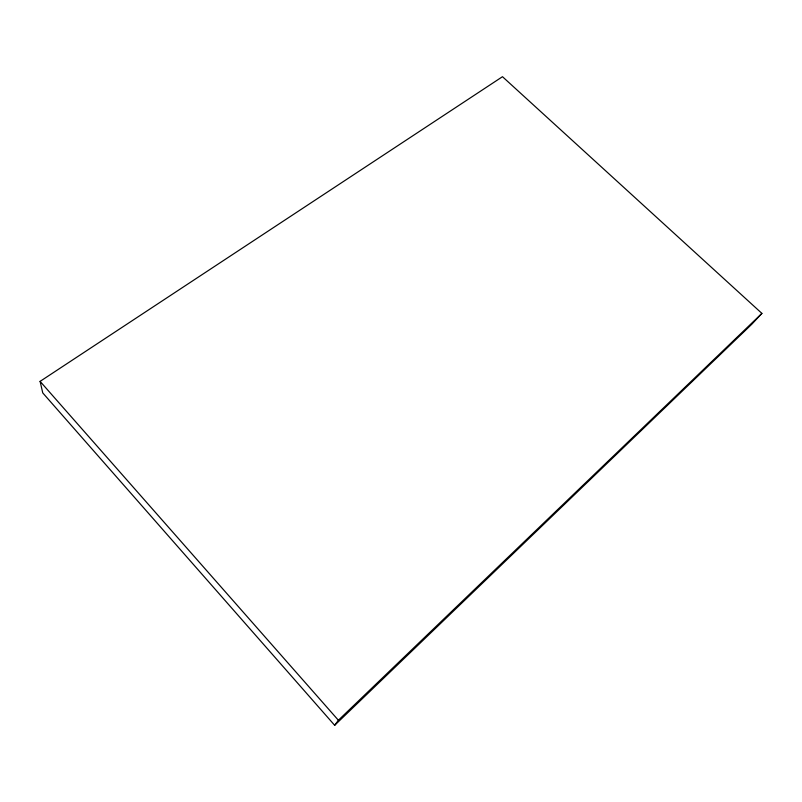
<?xml version="1.0" encoding="UTF-8"?>
<svg xmlns="http://www.w3.org/2000/svg" width="802" height="802" viewBox="0 0 802 802"><rect width="100%" height="100%" fill="white"/><g stroke="black" fill="none" stroke-linecap="round" stroke-linejoin="round"><path stroke-width="1.2" d="M334.665 725.299L338.384 720.246L761.9 313.392L502.483 76.701L40.1 381.371L42.757 392.91L334.665 725.299L751.855 324.178L761.9 313.392M40.1 381.371L338.384 720.246"/></g></svg>
